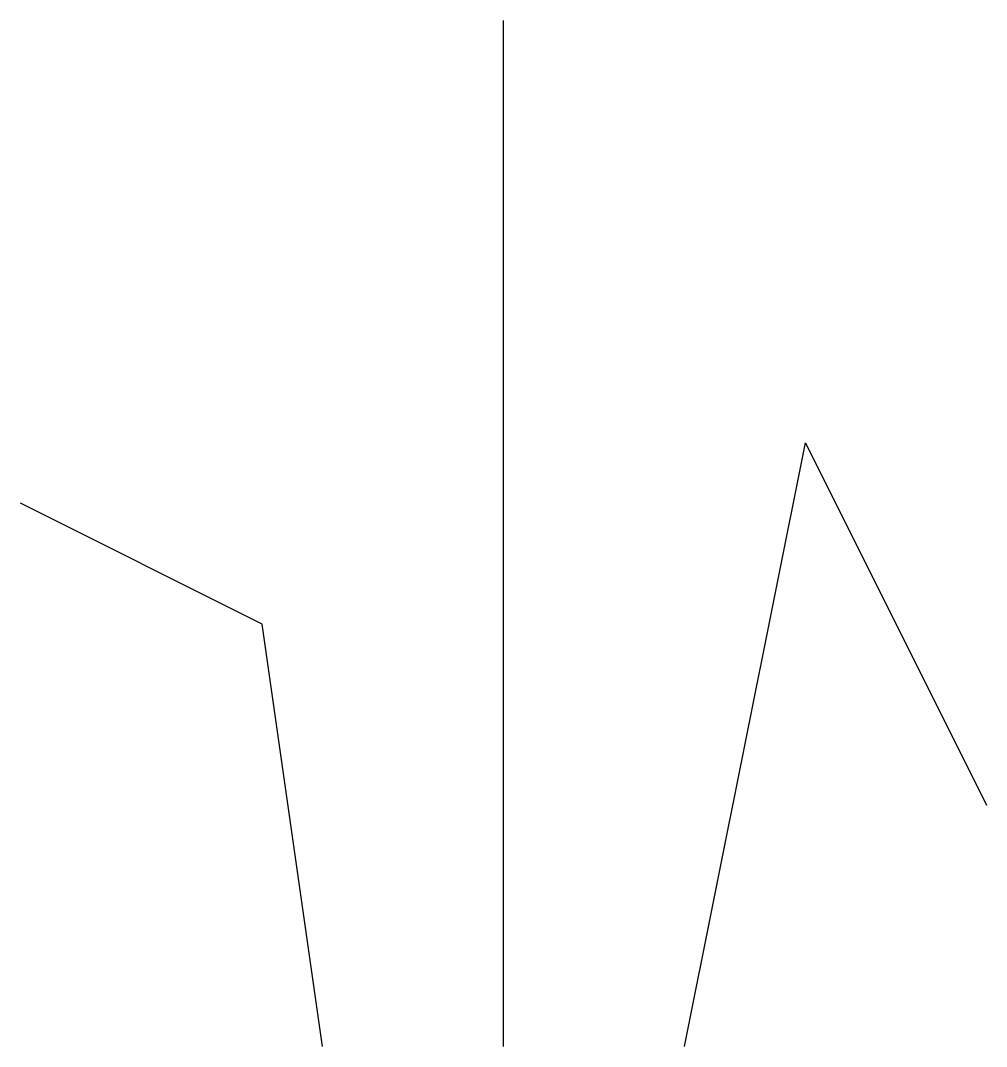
# Model space of a CAD drawing. Extents: x -0.8 to 0.8, y -0.85 to 0.85.
import ezdxf

# ---------------------------------------------------------------- set-up
doc = ezdxf.new("R2010")
doc.units = 0
doc.layers.get('0').update_dxf_attribs({"linetype": 'CONTINUOUS'})

msp = doc.modelspace()

# ---------------------------------------------------------------- linework, layer by layer
for p, q in [((0, -0.85), (0, 0.85)), ((0.3, -0.85), (0.5, 0.15)), ((0.5, 0.15), (0.8, -0.45)), ((-0.4, -0.15), (-0.8, 0.05)), ((-0.3, -0.85), (-0.4, -0.15))]:
    msp.add_line(p, q)

doc.saveas('drawing.dxf')
